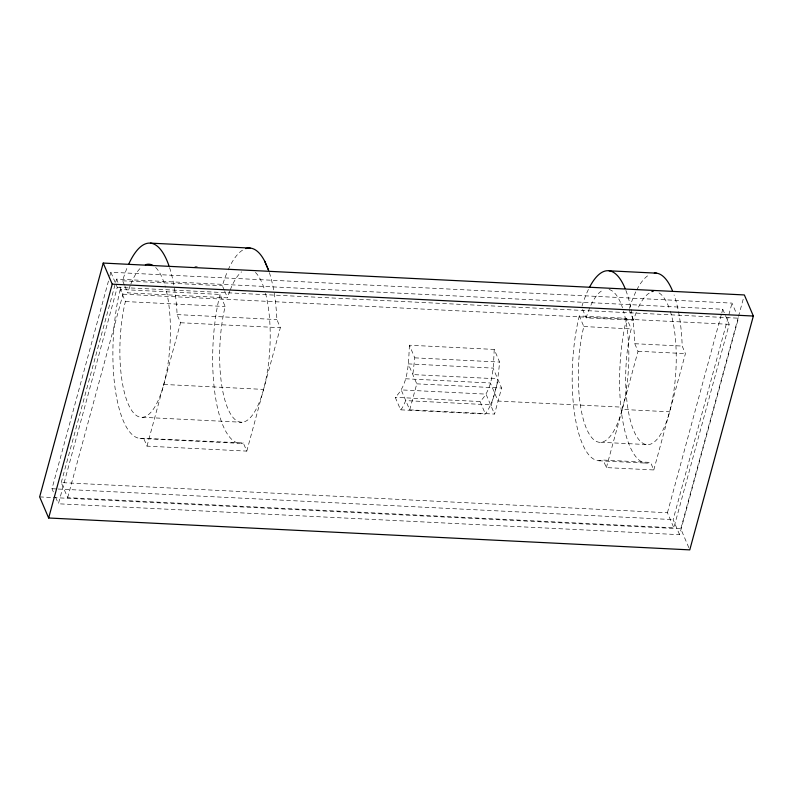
<?xml version="1.0" encoding="UTF-8"?>
<svg xmlns="http://www.w3.org/2000/svg" width="793" height="793" viewBox="0 0 793 793"><rect width="100%" height="100%" fill="white"/><g stroke="black" fill="none" stroke-linecap="round" stroke-linejoin="round"><path stroke-width="0.59" stroke-dasharray="3.96 2.97" d="M409.416 345.213C408.464 362.837 408.742 384.149 395.251 397.323L400.614 409.832L485.435 414.045C495.764 398.998 497.964 379.867 499.59 362.064L494.237 349.426L409.416 345.213L414.779 357.851L412.836 374.583L497.647 378.806M494.237 349.426C493.286 367.05 493.563 388.362 480.062 401.545L395.251 397.323M265.526 293.311A76.634 25.029 -87.2 0 1 261.67 395.737A76.634 25.029 -87.2 0 1 227.839 408.573A76.634 25.029 -87.2 0 1 224.607 308.834L225.182 306.514L220.028 294.431L120.239 289.475L125.393 301.558L124.828 303.878A76.634 25.029 -87.2 0 0 128.05 403.617A76.634 25.029 -87.2 0 0 161.891 390.771A76.634 25.029 -87.2 0 0 165.737 288.345M670.263 311.213A76.634 25.029 -87.2 0 1 668.747 414.808A76.634 25.029 -87.2 0 1 634.4 432.155A76.634 25.029 -87.2 0 1 630.643 331.226L631.218 328.907L626.698 318.31L579.306 315.951L583.817 326.547L583.251 328.867A76.634 25.029 -87.2 0 0 587.474 430.807A76.634 25.029 -87.2 0 0 622.208 409.436L669.599 411.795M622.208 409.436L623.883 402.626A76.634 25.029 -87.2 0 0 623.526 311.054M120.239 289.475L119.644 291.834A97.777 31.938 -87.2 0 0 115.639 391.901A97.777 31.938 -87.2 0 0 142.601 438.271L243.312 442.96L246.792 451.108L147.002 446.142L143.523 437.994M220.028 294.431L219.433 296.79A97.777 31.938 -87.2 0 0 215.418 396.857A97.777 31.938 -87.2 0 0 242.39 443.228L243.312 442.96M579.306 315.951L578.969 317.259A95.13 31.066 -87.2 0 0 574.766 414.927A95.13 31.066 -87.2 0 0 600.985 460.644L603.166 460.059L650.567 462.418L653.789 469.962L606.387 467.602L603.166 460.059M626.698 318.31L626.371 319.619A95.13 31.066 -87.2 0 0 622.168 417.287A95.13 31.066 -87.2 0 0 648.387 463.003L650.567 462.418M53.359 491.957L51.981 488.726L109.563 276.995M109.88 275.805L110.851 272.237L732.018 303.124L736.152 312.809M61.239 482.6L116.571 279.106L722.77 309.25L729.193 324.317L673.862 527.811L67.663 497.667L61.239 482.6L667.438 512.744L673.862 527.811M117.275 287.294L738.442 318.191L679.581 534.68L58.414 503.793L117.275 287.294L110.851 272.237M67.663 497.667L122.994 294.173L119.783 286.64M147.002 446.142L180.556 322.741L177.077 314.593L176.968 311.887A97.777 31.938 -87.2 0 0 174.123 286.442M246.792 451.108L280.345 327.697L276.866 319.559L276.747 316.853A97.777 31.938 -87.2 0 0 273.912 291.408M409.703 409.852L416.781 383.842L408.266 363.888L493.087 368.111L501.592 388.055L494.525 414.075L409.703 409.852L401.199 389.898L486.01 394.121L494.525 414.075M491.075 405.986L498.153 379.976M606.387 467.602L638.018 351.259L634.796 343.716L634.509 337.342A95.13 31.066 -87.2 0 0 631.119 309.409M653.789 469.962L685.42 353.619L682.198 346.075L681.911 339.701A95.13 31.066 -87.2 0 0 674.06 294.907M667.438 512.744L721.471 314.008M721.799 312.819L722.77 309.25M679.581 534.68L673.148 519.613L732.018 303.124M688.82 547.656L680.771 528.782L738.194 317.616M738.511 316.417L743.378 298.525M124.471 285.193L122.598 280.801L123.252 278.571A97.777 31.938 -87.2 0 1 127.455 267.013M224.26 290.159L222.387 285.758L223.041 283.537A97.777 31.938 -87.2 0 1 227.244 271.979M229.831 291.021A76.634 25.029 -87.2 0 0 228.186 295.69L227.541 297.851L127.752 292.885L128.397 290.734A76.634 25.029 -87.2 0 1 130.468 284.945M636.293 312.293A76.634 25.029 -87.2 0 0 634.222 318.082L633.577 320.233L586.176 317.874L586.82 315.723A76.634 25.029 -87.2 0 1 603.8 289.792M400.614 409.832L402.319 407.83L405.768 400.614L490.589 404.836M194.83 266.547L197.298 266.666M651.41 291.447L653.838 291.566M122.598 280.801L222.387 285.758M122.994 294.173L729.193 324.317M125.393 301.558L225.182 306.514M583.817 326.547L631.218 328.907M177.077 314.593L276.866 319.559M634.796 343.716L682.198 346.075M180.556 322.741L280.345 327.697M638.018 351.259L685.42 353.619M414.779 357.851L499.59 362.064M405.53 378.767L490.352 382.989L498.063 401.06L622.763 407.186M416.781 383.842L501.592 388.055M163.774 384.446L263.563 389.403M142.264 417.287L242.053 422.253M600.697 442.276L648.089 444.635M598.745 460.753L646.146 463.112M139.955 438.39L239.744 443.346M51.981 488.726L56.937 488.974M58.176 489.033L673.148 519.613M39.65 496.904L52.001 497.518M53.24 497.578L680.771 528.782M480.062 401.545L485.435 414.045M629.057 309.637L633.577 320.233M582.568 309.399L586.176 317.874M224.726 291.259L227.541 297.851M124.947 286.293L127.752 292.885M116.571 279.106L117.949 282.338M55.659 497.34L58.414 503.793M169.583 267.628A97.777 31.938 -87.2 0 1 173.925 285.331M155.636 267.469A76.634 25.029 -87.2 0 1 165.42 287.195M130.904 283.864A76.634 25.029 -87.2 0 1 141.858 266.874M255.425 272.425A76.634 25.029 -87.2 0 1 264.555 289.911M230.257 289.911A76.634 25.029 -87.2 0 1 241.637 271.84M269.372 272.584A97.777 31.938 -87.2 0 1 273.714 290.288M228.146 269.898A97.777 31.938 -87.2 0 1 244.898 248.943M609.054 289.465A76.634 25.029 -87.2 0 1 622.515 307.793M625.875 290.416A95.13 31.066 -87.2 0 1 630.673 307.238M582.022 306.039A95.13 31.066 -87.2 0 1 588.882 288.493M659.003 292.904A76.634 25.029 -87.2 0 1 669.916 310.152M638.524 307.129A76.634 25.029 -87.2 0 1 652.966 291.665M629.414 308.398A95.13 31.066 -87.2 0 1 635.788 291.854M636.789 289.861A95.13 31.066 -87.2 0 1 649.804 274.467"/><path stroke-width="1.19" d="M103.229 263.068L39.65 496.904L48.651 517.998L689.771 549.876L753.35 316.04L744.349 294.946L103.229 263.068L112.229 284.162L48.651 517.998M150.422 243.124L250.211 248.09M609.153 270.809L656.554 273.169M112.229 284.162L753.35 316.04M245.78 248.615A97.777 31.938 -87.2 0 1 264.733 261.254L268.658 270.482M264.733 261.254L268.53 270.155M145.377 264.803A76.634 25.029 -87.2 0 1 153.178 265.556M128.813 263.93A97.777 31.938 -87.2 0 1 168.869 265.526M589.387 287.512A95.13 31.066 -87.2 0 1 625.072 288.384M654.314 273.109A95.13 31.066 -87.2 0 1 672.464 290.744"/></g></svg>
